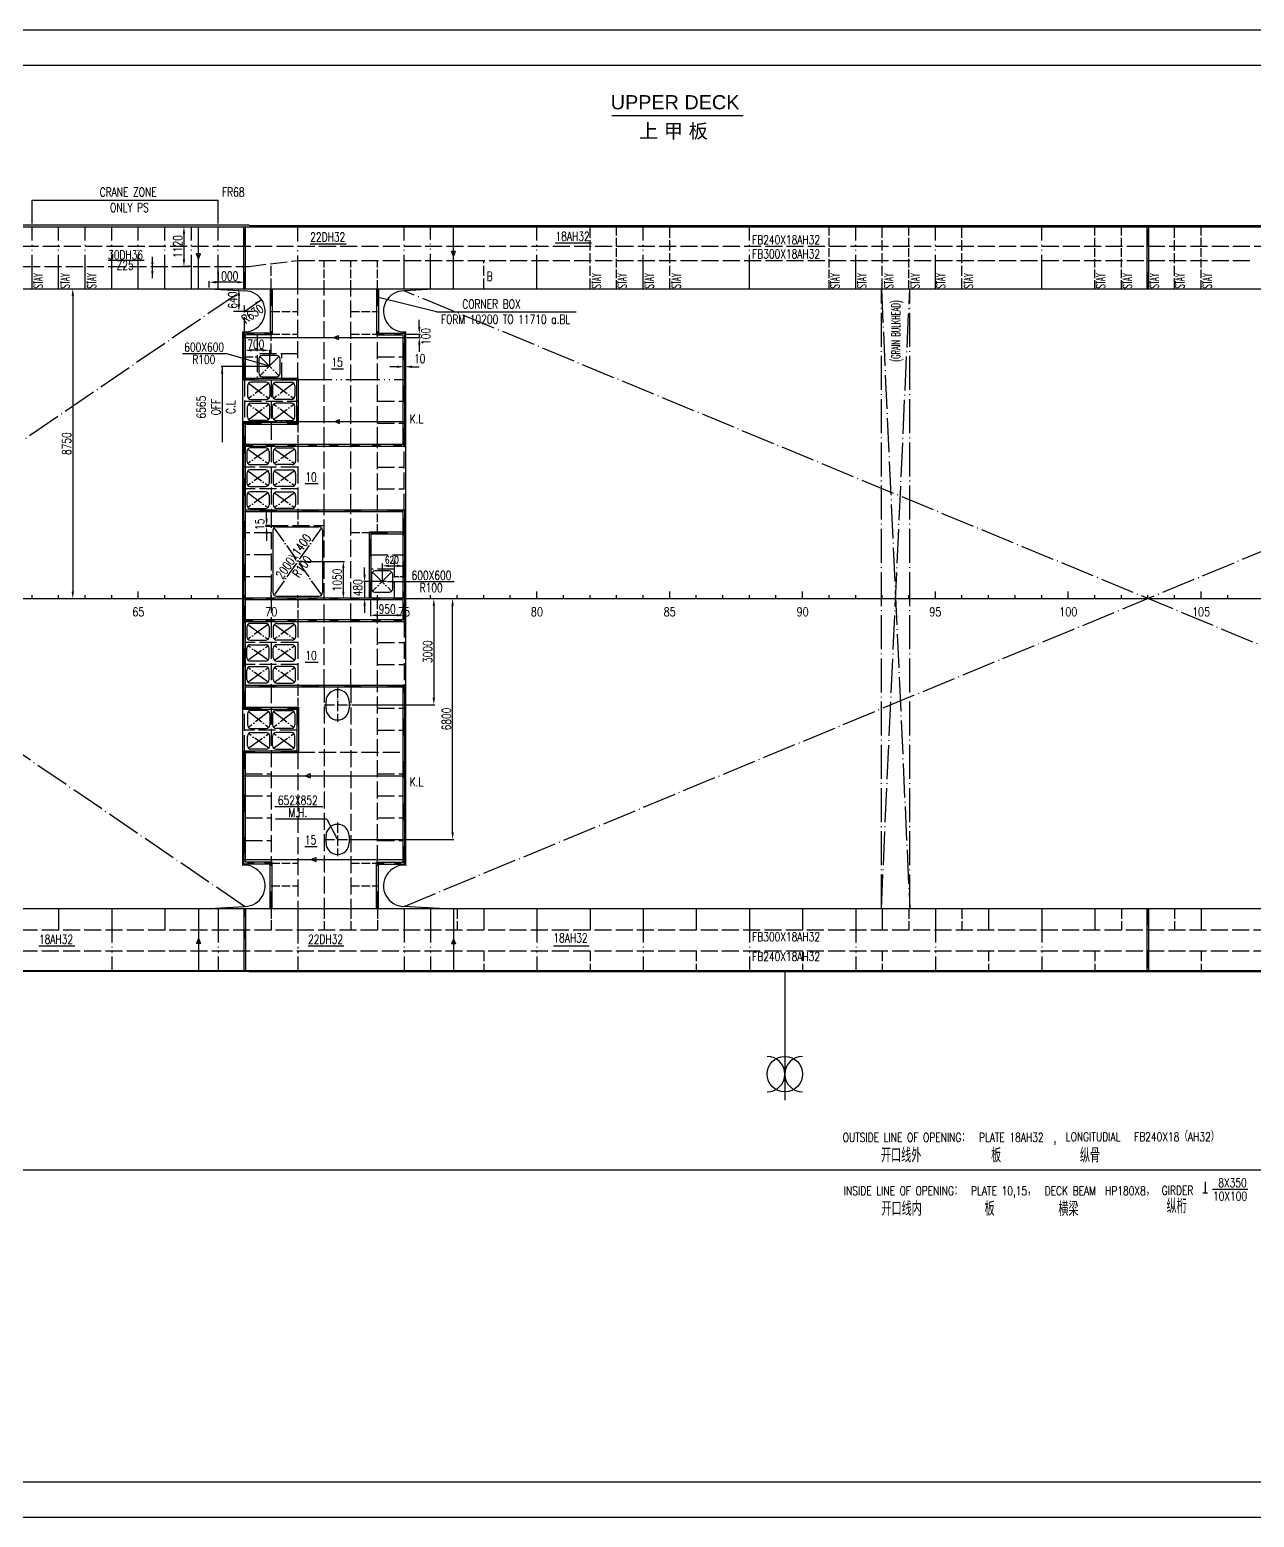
# Model space of a CAD drawing. Extents: x 373818 to 564480, y 322172 to 634257.
# Drawn here: x 468634 to 503198, y 497077 to 539077 of the extents above; entities that cross this region are included whole.
import ezdxf
from ezdxf.enums import TextEntityAlignment as Align

# ---------------------------------------------------------------- set-up
doc = ezdxf.new("R2010")
doc.units = 0
doc.header["$LTSCALE"] = 40
doc.header["$MEASUREMENT"] = 0
for name, pattern in [('ACAD_ISO02W100', [15, 12, -3]), ('ACAD_ISO03W100', [30, 12, -18]), ('ACAD_ISO04W100', [30.5, 24, -3, 0.5, -3]), ('ACAD_ISO05W100', [34, 24, -3, 0.5, -3, 0.5, -3])]:
    doc.linetypes.add(name, pattern=pattern)
doc.layers.get('0').update_dxf_attribs({"linetype": 'CONTINUOUS'})
doc.layers.get('DEFPOINTS').update_dxf_attribs({"linetype": 'CONTINUOUS'})
for name, color, linetype in [('01CONTINUOUS', 2, 'CONTINUOUS'), ('11TEXTE', 4, 'CONTINUOUS'), ('12TEXTC', 6, 'CONTINUOUS'), ('BT_ENG', 7, 'CONTINUOUS'), ('C-CEN', 4, 'ACAD_ISO04W100'), ('C-CON', 4, 'CONTINUOUS'), ('C-DAS', 4, 'ACAD_ISO02W100'), ('FRAME', 7, 'CONTINUOUS'), ('Y-CON', 2, 'CONTINUOUS'), ('Y-DAS', 2, 'ACAD_ISO02W100'), ('Y-H', 2, 'ACAD_ISO03W100'), ('Y-PH', 2, 'ACAD_ISO05W100')]:
    doc.layers.add(name, color=color, linetype=linetype)
doc.styles.add('ROMANS', font='romans.shx', dxfattribs={"width": 0.75, "height": 250, "bigfont": 'hzdx.shx'})
doc.styles.add('SWISS721LIGHTBT', font='swissl.ttf')
doc.dimstyles.new('DM-100', dxfattribs={"dimscale": 0, "dimtxt": 250, "dimasz": 200, "dimexe": 30, "dimexo": 30, "dimgap": 50, "dimtad": 1, "dimdec": 0, "dimzin": 0, "dimdsep": 46, "dimtxsty": 'ROMANS', "dimcen": 0, "dimclrd": 1, "dimclre": 1, "dimclrt": 1, "dimadec": 0, "dimazin": 0, "dimtfac": 1, "dimtdec": 0, "dimtmove": 0, "dimatfit": 3, "dimfxl": 0, "dimtolj": 1, "dimtzin": 0, "dimarcsym": 0})

# ---------------------------------------------------------------- blocks, each defined once
blk = doc.blocks.new('A$C75882CA2')
at = {"layer": 'C-CON'}
for p, q in [((0, 57), (136, 114)), ((0, 57), (136, 0)), ((136, 0), (136, 114))]:
    blk.add_line(p, q, dxfattribs=at)
blk = doc.blocks.new('*D29')
at = {"color": 1, "linetype": 'ByBlock', "transparency": 16777216}
for p, q in [((478146, 527046), (478146, 526575)), ((479096, 526767), (479096, 526575)), ((478346, 526605), (478896, 526605))]:
    blk.add_line(p, q, dxfattribs=at)
for points in [[(478346, 526638), (478346, 526571), (478146, 526605)], [(478896, 526638), (478896, 526571), (479096, 526605)]]:
    blk.add_solid(points, dxfattribs=at)
at = {"layer": 'DEFPOINTS', "color": 0, "linetype": 'ByBlock', "transparency": 16777216}
for p in [(478146, 527076), (479096, 526797), (479096, 526605)]:
    blk.add_point(p, dxfattribs=at)
at = {"color": 1, "linetype": 'ByBlock', "transparency": 16777216, "insert": (478621, 526780), "char_height": 250, "attachment_point": 5, "style": 'ROMANS'}
blk.add_mtext('\\A1;950', dxfattribs=at)
blk = doc.blocks.new('*D36')
at = {"color": 1, "linetype": 'ByBlock', "transparency": 16777216}
for p, q in [((475218, 529337), (475218, 529537)), ((475316, 529137), (475188, 529137)), ((475466, 529107), (475188, 529107)), ((475218, 529107), (475218, 529137)), ((475218, 529107), (475218, 529137)), ((475218, 528907), (475218, 528707))]:
    blk.add_line(p, q, dxfattribs=at)
for points in [[(475184, 529337), (475251, 529337), (475218, 529137)], [(475184, 528907), (475251, 528907), (475218, 529107)]]:
    blk.add_solid(points, dxfattribs=at)
at = {"layer": 'DEFPOINTS', "color": 0, "linetype": 'ByBlock', "transparency": 16777216}
for p in [(475218, 529137), (475346, 529137), (475496, 529107)]:
    blk.add_point(p, dxfattribs=at)
at = {"color": 1, "linetype": 'ByBlock', "transparency": 16777216, "insert": (475025, 529174), "char_height": 250, "attachment_point": 5, "rotation": 90, "style": 'ROMANS'}
blk.add_mtext('\\A1;15', dxfattribs=at)
blk = doc.blocks.new('A$C5CD94D75')
for p, q in [((50, 376), (50, 576)), ((702, 576), (702, 376))]:
    blk.add_line(p, q)
for centre, start, end in [((376, 576), 0, 180), ((376, 376), 180, 0)]:
    blk.add_arc(centre, 326, start, end)
at = {"layer": 'C-CEN', "ltscale": 0.3}
for p, q in [((376, 952), (376, 0)), ((0, 476), (752, 476))]:
    blk.add_line(p, q, dxfattribs=at)
blk = doc.blocks.new('*D48')
at = {"color": 1, "linetype": 'ByBlock', "transparency": 16777216}
for p, q in [((474435, 535625), (474435, 535386)), ((474536, 535186), (474405, 535186))]:
    blk.add_line(p, q, dxfattribs=at)
for points in [[(474402, 535625), (474468, 535625), (474435, 535825)], [(474402, 535386), (474468, 535386), (474435, 535186)]]:
    blk.add_solid(points, dxfattribs=at)
at = {"layer": 'DEFPOINTS', "color": 0, "linetype": 'ByBlock', "transparency": 16777216}
for p in [(474571, 535825), (474435, 535186), (474566, 535186)]:
    blk.add_point(p, dxfattribs=at)
at = {"color": 1, "linetype": 'ByBlock', "transparency": 16777216, "insert": (474260, 535505), "char_height": 250, "attachment_point": 5, "rotation": 90, "style": 'ROMANS'}
blk.add_mtext('\\A1;640', dxfattribs=at)
blk = doc.blocks.new('*D49')
at = {"color": 1, "linetype": 'ByBlock', "transparency": 16777216}
for p, q in [((473596, 535856), (473596, 536039)), ((474396, 536009), (473796, 536009))]:
    blk.add_line(p, q, dxfattribs=at)
for points in [[(473796, 536042), (473796, 535975), (473596, 536009)], [(474396, 536042), (474396, 535975), (474596, 536009)]]:
    blk.add_solid(points, dxfattribs=at)
at = {"layer": 'DEFPOINTS', "color": 0, "linetype": 'ByBlock', "transparency": 16777216}
for p in [(473596, 536009), (473596, 535826), (474596, 535826)]:
    blk.add_point(p, dxfattribs=at)
at = {"color": 1, "linetype": 'ByBlock', "transparency": 16777216, "insert": (474096, 536184), "char_height": 250, "attachment_point": 5, "style": 'ROMANS'}
blk.add_mtext('\\A1;1000', dxfattribs=at)
blk = doc.blocks.new('*D50')
at = {"color": 1, "linetype": 'ByBlock', "transparency": 16777216}
for p, q in [((479527, 534746), (479527, 534946)), ((479175, 534546), (479557, 534546)), ((479176, 534446), (479557, 534446)), ((479527, 534546), (479527, 534446)), ((479527, 534546), (479527, 534446)), ((479527, 534246), (479527, 534046))]:
    blk.add_line(p, q, dxfattribs=at)
for points in [[(479494, 534746), (479561, 534746), (479527, 534546)], [(479494, 534246), (479561, 534246), (479527, 534446)]]:
    blk.add_solid(points, dxfattribs=at)
at = {"layer": 'DEFPOINTS', "color": 0, "linetype": 'ByBlock', "transparency": 16777216}
for p in [(479145, 534546), (479146, 534446), (479527, 534446)]:
    blk.add_point(p, dxfattribs=at)
at = {"color": 1, "linetype": 'ByBlock', "transparency": 16777216, "insert": (479713, 534477), "char_height": 250, "attachment_point": 5, "rotation": 90, "style": 'ROMANS'}
blk.add_mtext('\\A1;100', dxfattribs=at)
blk = doc.blocks.new('*D58')
at = {"color": 1, "linetype": 'ByBlock', "transparency": 16777216}
for p, q in [((472884, 537376), (472884, 536656)), ((473066, 536456), (472854, 536456))]:
    blk.add_line(p, q, dxfattribs=at)
for points in [[(472851, 537376), (472917, 537376), (472884, 537576)], [(472851, 536656), (472917, 536656), (472884, 536456)]]:
    blk.add_solid(points, dxfattribs=at)
at = {"layer": 'DEFPOINTS', "color": 0, "linetype": 'ByBlock', "transparency": 16777216}
for p in [(473096, 537576), (472884, 536456), (473096, 536456)]:
    blk.add_point(p, dxfattribs=at)
at = {"color": 1, "linetype": 'ByBlock', "transparency": 16777216, "insert": (472709, 537016), "char_height": 250, "attachment_point": 5, "rotation": 90, "style": 'ROMANS'}
blk.add_mtext('\\A1;1120', dxfattribs=at)

msp = doc.modelspace()

# ---------------------------------------------------------------- linework, layer by layer
at = {"color": 2}
for p, q in [((417794.48, 538077.25), (562894.48, 538077.25)), ((417794.48, 498077.25), (562894.48, 498077.25))]:
    msp.add_line(p, q, dxfattribs=at)
for p, q in [((468698.49, 533608.73), (468698.49, 534262.89)), ((473948.49, 533608.73), (473948.49, 534262.89)), ((474673.49, 531765.61), (474673.49, 533515.61)), ((474723.49, 531765.61), (474723.49, 533515.61)), ((500173.49, 531765.61), (500173.49, 533515.61)), ((500223.49, 531765.61), (500223.49, 533515.61)), ((473698.49, 531765.61), (474698.49, 531705.61)), ((474673.49, 531755.12), (474673.49, 531765.61)), ((474698.49, 531755.61), (474698.49, 531765.61)), ((474723.49, 531755.12), (474723.49, 531765.61)), ((475423.49, 531765.61), (475423.49, 530510.61)), ((475473.49, 531765.61), (475473.49, 530460.61)), ((478423.49, 531765.61), (478423.49, 530460.61)), ((478473.49, 531765.61), (478473.49, 530510.61)), ((480198.49, 531765.61), (479198.49, 531705.61)), ((480112.08, 531110.05), (478482.08, 531520.05)), ((480112.08, 531110.05), (484062.08, 531110.05)), ((474673.49, 529180.61), (474673.49, 530511.12)), ((475423.49, 530510.61), (474673.49, 530510.61)), ((474723.49, 529230.61), (474723.49, 530460.61)), ((475473.49, 530460.61), (474723.49, 530460.61)), ((478423.49, 530460.61), (479173.49, 530460.61)), ((478473.49, 530510.61), (479223.49, 530510.61)), ((479173.49, 527373.61), (479173.49, 530460.61)), ((479223.49, 527323.61), (479223.49, 530510.61)), ((472941.43, 529939.69), (474168.03, 529939.69)), ((475398.49, 529580.61), (474168.03, 529939.69)), ((475098.49, 529780.61), (475098.49, 529380.61)), ((475598.49, 529880.61), (475198.49, 529880.61)), ((475698.49, 529380.61), (475698.49, 529780.61)), ((474033.68, 529580.61), (475398.49, 529580.61)), ((476223.49, 529230.61), (474723.49, 529230.61)), ((475198.49, 529280.61), (475598.49, 529280.61)), ((476223.49, 527942.61), (476223.49, 529230.61)), ((476173.49, 529180.61), (474673.49, 529180.61)), ((474778.49, 529025.61), (474778.49, 528736.61)), ((475308.49, 529125.61), (474878.49, 529125.61)), ((475408.49, 529025.61), (475408.49, 528736.61)), ((475488.49, 529025.61), (475488.49, 528736.61)), ((475588.49, 529125.61), (476018.49, 529125.61)), ((476118.49, 529025.61), (476118.49, 528736.61)), ((476173.49, 527992.61), (476173.49, 529180.61)), ((474778.49, 528147.61), (474778.49, 528436.61)), ((474878.49, 528636.61), (475308.49, 528636.61)), ((474878.49, 528536.61), (475308.49, 528536.61)), ((475408.49, 528147.61), (475408.49, 528436.61)), ((475488.49, 528147.61), (475488.49, 528436.61)), ((476018.49, 528636.61), (475588.49, 528636.61)), ((476018.49, 528536.61), (475588.49, 528536.61)), ((476118.49, 528147.61), (476118.49, 528436.61)), ((474673.49, 527992.61), (476173.49, 527992.61)), ((474673.49, 519895.61), (474673.49, 527992.61)), ((474723.49, 527942.61), (476223.49, 527942.61)), ((474723.49, 519945.61), (474723.49, 527942.61)), ((475308.49, 528047.61), (474878.49, 528047.61)), ((475588.49, 528047.61), (476018.49, 528047.61)), ((474723.49, 527373.61), (479173.49, 527373.61)), ((474723.49, 527323.61), (479223.49, 527323.61)), ((474758.49, 527168.61), (474758.49, 526898.01)), ((475288.49, 527268.61), (474858.49, 527268.61)), ((475388.49, 527168.61), (475388.49, 526898.01)), ((475508.49, 527168.61), (475508.49, 526898.01)), ((475608.49, 527268.61), (476038.49, 527268.61)), ((476138.49, 527168.61), (476138.49, 526898.01)), ((474858.49, 526798.01), (475288.49, 526798.01)), ((476038.49, 526798.01), (475608.49, 526798.01)), ((474758.49, 526549.61), (474758.49, 526279.01)), ((475288.49, 526649.61), (474858.49, 526649.61)), ((475388.49, 526549.61), (475388.49, 526279.01)), ((475508.49, 526549.61), (475508.49, 526279.01)), ((475608.49, 526649.61), (476038.49, 526649.61)), ((476138.49, 526549.61), (476138.49, 526279.01)), ((474758.49, 525930.61), (474758.49, 525660.01)), ((474858.49, 526179.01), (475288.49, 526179.01)), ((475288.49, 526030.61), (474858.49, 526030.61)), ((475388.49, 525930.61), (475388.49, 525660.01)), ((475508.49, 525930.61), (475508.49, 525660.01)), ((476038.49, 526179.01), (475608.49, 526179.01)), ((475608.49, 526030.61), (476038.49, 526030.61)), ((476138.49, 525930.61), (476138.49, 525660.01)), ((479223.49, 525516.61), (474723.49, 525516.61)), ((479173.49, 525466.61), (474723.49, 525466.61)), ((474858.49, 525560.01), (475288.49, 525560.01)), ((476038.49, 525560.01), (475608.49, 525560.01)), ((479173.49, 522421.61), (479173.49, 525466.61)), ((479223.49, 522371.61), (479223.49, 525516.61)), ((475598.49, 525046.64), (476798.49, 525046.64)), ((475498.49, 524946.64), (475498.49, 523184.59)), ((476898.49, 524946.64), (476898.49, 523184.59)), ((478223.49, 523040.61), (478223.49, 524897.61)), ((478223.49, 524897.61), (479173.49, 524897.61)), ((478273.49, 523040.61), (478273.49, 524847.61)), ((478273.49, 524847.61), (479173.49, 524847.61)), ((478778.49, 523795.61), (478378.49, 523795.61)), ((478578.49, 524005.85), (478578.49, 523495.61)), ((478278.49, 523695.61), (478278.49, 523295.61)), ((478733.49, 523495.61), (480611.21, 523495.61)), ((478878.49, 523295.61), (478878.49, 523695.61)), ((449198.49, 523015.61), (474698.49, 523015.61)), ((468698.49, 523015.61), (468698.49, 523115.61)), ((469448.49, 523015.61), (469448.49, 523115.61)), ((470198.49, 523015.61), (470198.49, 523115.61)), ((470948.49, 523015.61), (470948.49, 523115.61)), ((471698.49, 523015.61), (471698.49, 523215.61)), ((472448.49, 523015.61), (472448.49, 523115.61)), ((473198.49, 523015.61), (473198.49, 523115.61)), ((473948.49, 523015.61), (473948.49, 523115.61)), ((474698.49, 523015.61), (474698.49, 523115.61)), ((474723.49, 523040.61), (479173.49, 523040.61)), ((474723.49, 522990.61), (479173.49, 522990.61)), ((475448.49, 523015.61), (475448.49, 523215.61)), ((475598.49, 523084.59), (476798.49, 523084.59)), ((476198.49, 523015.61), (476198.49, 523115.61)), ((476948.49, 523015.61), (476948.49, 523115.61)), ((477698.49, 523015.61), (477698.49, 523115.61)), ((478378.49, 523195.61), (478778.49, 523195.61)), ((478448.49, 523015.61), (478448.49, 523115.61)), ((479198.49, 523015.61), (479198.49, 523215.61)), ((479198.49, 523015.61), (521198.49, 523015.61)), ((479948.49, 523015.61), (479948.49, 523115.61)), ((480698.49, 523015.61), (480698.49, 523115.61)), ((481448.49, 523015.61), (481448.49, 523115.61)), ((482198.49, 523015.61), (482198.49, 523115.61)), ((482948.49, 523015.61), (482948.49, 523215.61)), ((483698.49, 523015.61), (483698.49, 523115.61)), ((484448.49, 523015.61), (484448.49, 523115.61)), ((485198.49, 523015.61), (485198.49, 523115.61)), ((485948.49, 523015.61), (485948.49, 523115.61)), ((486698.49, 523015.61), (486698.49, 523215.61)), ((487448.49, 523015.61), (487448.49, 523115.61)), ((488198.49, 523015.61), (488198.49, 523115.61)), ((488948.49, 523015.61), (488948.49, 523115.61)), ((489698.49, 523015.61), (489698.49, 523115.61)), ((490448.49, 523015.61), (490448.49, 523215.61)), ((491198.49, 523015.61), (491198.49, 523115.61)), ((491948.49, 523015.61), (491948.49, 523115.61)), ((492698.49, 523015.61), (492698.49, 523115.61)), ((493448.49, 523015.61), (493448.49, 523115.61)), ((494198.49, 523015.61), (494198.49, 523215.61)), ((494948.49, 523015.61), (494948.49, 523115.61)), ((495698.49, 523015.61), (495698.49, 523115.61)), ((496448.49, 523015.61), (496448.49, 523115.61)), ((497198.49, 523015.61), (497198.49, 523115.61)), ((497948.49, 523015.61), (497948.49, 523215.61)), ((498698.49, 523015.61), (498698.49, 523115.61)), ((499448.49, 523015.61), (499448.49, 523115.61)), ((500198.49, 523015.61), (500198.49, 523115.61)), ((500948.49, 523015.61), (500948.49, 523115.61)), ((501698.49, 523015.61), (501698.49, 523215.61)), ((502448.49, 523015.61), (502448.49, 523115.61)), ((474723.49, 522421.61), (479173.49, 522421.61)), ((474723.49, 522371.61), (479223.49, 522371.61)), ((474758.49, 522216.61), (474758.49, 521940.78)), ((475288.49, 522316.61), (474858.49, 522316.61)), ((475388.49, 522216.61), (475388.49, 521940.78)), ((475508.49, 522216.61), (475508.49, 521940.78)), ((475608.49, 522316.61), (476038.49, 522316.61)), ((476138.49, 522216.61), (476138.49, 521940.78)), ((474858.49, 521840.78), (475288.49, 521840.78)), ((474858.49, 521714.45), (475288.49, 521714.45)), ((476038.49, 521840.78), (475608.49, 521840.78)), ((476038.49, 521714.45), (475608.49, 521714.45)), ((474758.49, 521349.61), (474758.49, 521614.45)), ((475288.49, 521249.61), (474858.49, 521249.61)), ((475388.49, 521349.61), (475388.49, 521614.45)), ((475508.49, 521349.61), (475508.49, 521614.45)), ((475608.49, 521249.61), (476038.49, 521249.61)), ((476138.49, 521349.61), (476138.49, 521614.45)), ((474758.49, 520730.61), (474758.49, 520995.45)), ((474858.49, 521095.45), (475288.49, 521095.45)), ((475388.49, 520730.61), (475388.49, 520995.45)), ((475508.49, 520730.61), (475508.49, 520995.45)), ((476038.49, 521095.45), (475608.49, 521095.45)), ((476138.49, 520730.61), (476138.49, 520995.45)), ((479223.49, 520564.61), (474723.49, 520564.61)), ((479173.49, 520514.61), (474723.49, 520514.61)), ((475288.49, 520630.61), (474858.49, 520630.61)), ((475608.49, 520630.61), (476038.49, 520630.61)), ((479173.49, 515570.14), (479173.49, 520514.61)), ((479223.49, 515520.11), (479223.49, 520564.61)), ((474673.49, 519895.61), (476173.49, 519895.61)), ((474723.49, 519945.61), (476223.49, 519945.61)), ((474778.49, 519758.37), (474778.49, 519449.37)), ((475308.49, 519858.37), (474878.49, 519858.37)), ((475408.49, 519758.37), (475408.49, 519449.37)), ((475488.49, 519758.37), (475488.49, 519449.37)), ((475588.49, 519858.37), (476018.49, 519858.37)), ((476118.49, 519758.37), (476118.49, 519449.37)), ((476173.49, 519895.61), (476173.49, 518707.61)), ((476223.49, 519945.61), (476223.49, 518657.61)), ((474778.49, 518862.61), (474778.49, 519131.61)), ((474878.49, 519349.37), (475308.49, 519349.37)), ((474878.49, 519231.61), (475308.49, 519231.61)), ((475408.49, 518862.61), (475408.49, 519131.61)), ((475488.49, 518862.61), (475488.49, 519131.61)), ((476018.49, 519349.37), (475588.49, 519349.37)), ((476018.49, 519231.61), (475588.49, 519231.61)), ((476118.49, 518862.61), (476118.49, 519131.61)), ((476173.49, 518707.61), (474673.49, 518707.61)), ((474673.49, 515520.11), (474673.49, 518707.61)), ((475308.49, 518762.61), (474878.49, 518762.61)), ((475588.49, 518762.61), (476018.49, 518762.61)), ((476223.49, 518657.61), (474723.49, 518657.61)), ((474723.49, 515570.14), (474723.49, 518657.61)), ((476909.56, 517140.76), (475547.82, 517140.76)), ((477016.49, 516791.5), (475570.3, 516791.5)), ((477016.49, 516791.5), (477323.49, 516215.61)), ((475423.49, 515520.61), (474673.49, 515520.61)), ((475473.49, 515570.61), (474723.49, 515570.61)), ((475423.49, 514265.61), (475423.49, 515520.61)), ((475473.49, 514265.61), (475473.49, 515570.61)), ((478423.49, 515570.61), (479173.49, 515570.61)), ((478423.49, 514265.61), (478423.49, 515570.61)), ((478473.49, 514265.61), (478473.49, 515520.61)), ((478473.49, 515520.61), (479223.49, 515520.61)), ((473698.49, 514265.61), (474698.49, 514325.61)), ((474673.49, 514265.61), (474673.49, 512515.61)), ((474723.49, 514265.61), (474723.49, 512515.61)), ((480198.49, 514265.61), (479198.49, 514325.61)), ((500173.49, 512515.61), (500173.49, 514265.61)), ((500223.49, 512515.61), (500223.49, 514265.61)), ((489947.99, 512515.61), (489947.99, 508855.22)), ((556476.48, 506876.36), (421298.49, 506876.36)), ((503022.08, 506332.59), (502022.08, 506332.59))]:
    msp.add_line(p, q)
at = {"color": 1}
for p, q in [((473398.49, 531765.61), (473398.49, 533515.61)), ((480598.49, 531765.61), (480598.49, 533515.61)), ((476548.56, 533028.51), (477563.34, 533028.51)), ((470844.43, 532572.86), (471859.22, 532572.86)), ((472094.9, 532063.52), (472094.9, 532666.49)), ((474648.49, 530385.61), (479248.49, 530385.61)), ((476116.47, 528015.61), (479247.49, 528015.61)), ((474648.49, 518015.61), (479248.49, 518015.61)), ((474648.49, 515645.61), (479248.49, 515645.61)), ((473398.49, 514265.61), (473398.49, 512515.61)), ((480598.49, 514265.61), (480598.49, 512515.61)), ((476488.83, 513212.46), (477503.61, 513212.46))]:
    msp.add_line(p, q, dxfattribs=at)
at = {"color": 1, "linetype": 'ByBlock'}
for p, q in [((469688.02, 531765.61), (469878.02, 531765.61)), ((469848.02, 531565.61), (469848.02, 523215.61)), ((474698.49, 531125.61), (475172.82, 531459.4)), ((475209, 530027.35), (474898.49, 530027.35)), ((475398.49, 530037.18), (475398.49, 529580.61)), ((478998.49, 529562.14), (478798.49, 529562.14)), ((479198.49, 529562.14), (479223.49, 529562.14)), ((479198.49, 529562.14), (479223.49, 529562.14)), ((479423.49, 529562.14), (479623.49, 529562.14)), ((476228.49, 524065.61), (477515.33, 524065.61)), ((477485.33, 523865.61), (477485.33, 523215.61)), ((478085.96, 523695.61), (478085.96, 523895.61)), ((478703.49, 523495.61), (478055.96, 523495.61)), ((478085.96, 523495.61), (478085.96, 523015.61)), ((478085.96, 523495.61), (478085.96, 523015.61)), ((478085.96, 522815.61), (478085.96, 522615.61)), ((480039.69, 522815.61), (480039.69, 520215.61)), ((480570.37, 516415.61), (480570.37, 522815.61)), ((477729.49, 520015.61), (480069.69, 520015.61)), ((477728.49, 516215.61), (480600.37, 516215.61))]:
    msp.add_line(p, q, dxfattribs=at)
at = {"color": 1}
msp.add_lwpolyline([(478778.49, 523939.79), (479198.49, 523939.79)], dxfattribs=at)
msp.add_circle((489947.99, 509589.18), 500)
for centre, radius, start, end in [((474698.49, 531125.61), 580, 265.171864, 90), ((479198.49, 531125.61), 580, 90, 274.828136), ((475198.49, 529780.61), 100, 90, 180), ((475598.49, 529780.61), 100, 0, 90), ((475198.49, 529380.61), 100, 180, 270), ((475598.49, 529380.61), 100, 270, 0), ((474878.49, 529025.61), 100, 90, 180), ((475308.49, 529025.61), 100, 0, 90), ((475588.49, 529025.61), 100, 90, 180), ((476018.49, 529025.61), 100, 0, 90), ((474878.49, 528736.61), 100, 180, 270), ((474878.49, 528436.61), 100, 90, 180), ((475308.49, 528736.61), 100, 270, 360), ((475308.49, 528436.61), 100, 0, 90), ((475588.49, 528736.61), 100, 180, 270), ((475588.49, 528436.61), 100, 90, 180), ((476018.49, 528736.61), 100, 270, 0), ((476018.49, 528436.61), 100, 0, 90), ((474878.49, 528147.61), 100, 180, 270), ((475308.49, 528147.61), 100, 270, 0), ((475588.49, 528147.61), 100, 180, 270), ((476018.49, 528147.61), 100, 270, 0), ((474858.49, 527168.61), 100, 90, 180), ((475288.49, 527168.61), 100, 0, 90), ((475608.49, 527168.61), 100, 90, 180), ((476038.49, 527168.61), 100, 0, 90), ((474858.49, 526898.01), 100, 180, 270), ((475288.49, 526898.01), 100, 270, 360), ((475608.49, 526898.01), 100, 180, 270), ((476038.49, 526898.01), 100, 270, 0), ((474858.49, 526549.61), 100, 90, 180), ((474858.49, 526279.01), 100, 180, 270), ((475288.49, 526549.61), 100, 0, 90), ((475288.49, 526279.01), 100, 270, 360), ((475608.49, 526549.61), 100, 90, 180), ((475608.49, 526279.01), 100, 180, 270), ((476038.49, 526549.61), 100, 0, 90), ((476038.49, 526279.01), 100, 270, 0), ((474858.49, 525930.61), 100, 90, 180), ((475288.49, 525930.61), 100, 0, 90), ((475608.49, 525930.61), 100, 90, 180), ((476038.49, 525930.61), 100, 0, 90), ((474858.49, 525660.01), 100, 180, 270), ((475288.49, 525660.01), 100, 270, 360), ((475608.49, 525660.01), 100, 180, 270), ((476038.49, 525660.01), 100, 270, 0), ((475598.49, 524946.64), 100, 90, 180), ((476798.49, 524946.64), 100, 0, 90), ((478378.49, 523695.61), 100, 90, 180), ((478778.49, 523695.61), 100, 0, 90), ((475598.49, 523184.59), 100, 180, 270), ((476798.49, 523184.59), 100, 270, 0), ((478378.49, 523295.61), 100, 180, 270), ((478778.49, 523295.61), 100, 270, 0), ((474858.49, 522216.61), 100, 90, 180), ((475288.49, 522216.61), 100, 0, 90), ((475608.49, 522216.61), 100, 90, 180), ((476038.49, 522216.61), 100, 0, 90), ((474858.49, 521940.78), 100, 180, 270), ((474858.49, 521614.45), 100, 90, 180), ((475288.49, 521940.78), 100, 270, 360), ((475288.49, 521614.45), 100, 0, 90), ((475608.49, 521940.78), 100, 180, 270), ((475608.49, 521614.45), 100, 90, 180), ((476038.49, 521940.78), 100, 270, 0), ((476038.49, 521614.45), 100, 0, 90), ((474858.49, 521349.61), 100, 180, 270), ((475288.49, 521349.61), 100, 270, 0), ((475608.49, 521349.61), 100, 180, 270), ((476038.49, 521349.61), 100, 270, 0), ((474858.49, 520995.45), 100, 90, 180), ((475288.49, 520995.45), 100, 0, 90), ((475608.49, 520995.45), 100, 90, 180), ((476038.49, 520995.45), 100, 0, 90), ((474858.49, 520730.61), 100, 180, 270), ((475288.49, 520730.61), 100, 270, 0), ((475608.49, 520730.61), 100, 180, 270), ((476038.49, 520730.61), 100, 270, 0), ((474878.49, 519758.37), 100, 90, 180), ((475308.49, 519758.37), 100, 0, 90), ((475588.49, 519758.37), 100, 90, 180), ((476018.49, 519758.37), 100, 0, 90), ((474878.49, 519449.37), 100, 180, 270), ((474878.49, 519131.61), 100, 90, 180), ((475308.49, 519449.37), 100, 270, 360), ((475308.49, 519131.61), 100, 0, 90), ((475588.49, 519449.37), 100, 180, 270), ((475588.49, 519131.61), 100, 90, 180), ((476018.49, 519449.37), 100, 270, 0), ((476018.49, 519131.61), 100, 0, 90), ((474878.49, 518862.61), 100, 180, 270), ((475308.49, 518862.61), 100, 270, 0), ((475588.49, 518862.61), 100, 180, 270), ((476018.49, 518862.61), 100, 270, 0), ((474698.49, 514905.61), 580, 270, 94.828136), ((479198.49, 514905.61), 580, 85.171864, 270), ((489447.99, 509589.18), 500, 270, 90), ((490447.99, 509589.18), 500, 90, 270)]:
    msp.add_arc(centre, radius, start, end)
at = {"color": 1, "linetype": 'ByBlock'}
for points in [[(472061.57, 532466.49), (472128.24, 532466.49), (472094.9, 532666.49)], [(472061.57, 532263.52), (472128.24, 532263.52), (472094.9, 532063.52)], [(469814.69, 531565.61), (469881.36, 531565.61), (469848.02, 531765.61)], [(474990.08, 531371.56), (475028.44, 531317.04), (475172.82, 531459.4)], [(474898.49, 530060.68), (474898.49, 529994.02), (474698.49, 530027.35)], [(475198.49, 530058.93), (475198.49, 529992.27), (475398.49, 530025.6)], [(478998.49, 529595.47), (478998.49, 529528.8), (479198.49, 529562.14)], [(479423.49, 529595.47), (479423.49, 529528.8), (479223.49, 529562.14)], [(477452, 523865.61), (477518.67, 523865.61), (477485.33, 524065.61)], [(478052.62, 523695.61), (478119.29, 523695.61), (478085.96, 523495.61)], [(469814.69, 523215.61), (469881.36, 523215.61), (469848.02, 523015.61)], [(477452, 523215.61), (477518.67, 523215.61), (477485.33, 523015.61)], [(478052.62, 522815.61), (478119.29, 522815.61), (478085.96, 523015.61)], [(480006.36, 522815.61), (480073.03, 522815.61), (480039.69, 523015.61)], [(480537.04, 522815.61), (480603.71, 522815.61), (480570.37, 523015.61)], [(480006.36, 520215.61), (480073.03, 520215.61), (480039.69, 520015.61)], [(480537.04, 516415.61), (480603.71, 516415.61), (480570.37, 516215.61)]]:
    msp.add_solid(points, dxfattribs=at)
at = {"color": 1}
for points in [[(478778.49, 523906.46), (478578.49, 523939.79), (478778.49, 523973.13)], [(478998.49, 523906.46), (479198.49, 523939.79), (478998.49, 523973.13)]]:
    msp.add_solid(points, dxfattribs=at)
at = {"layer": '01CONTINUOUS'}
msp.add_line((488772.15, 536646.05), (485066.58, 536646.05), dxfattribs=at)
at = {"layer": 'BT_ENG'}
for p, q in [((415294.48, 539077.25), (563894.48, 539077.25)), ((415294.48, 497077.25), (563894.48, 497077.25))]:
    msp.add_line(p, q, dxfattribs=at)
at = {"layer": 'C-CEN'}
for p, q in [((492673.49, 514265.61), (492673.49, 531765.61)), ((492673.49, 531765.61), (493473.49, 514265.61)), ((492673.49, 514265.61), (493473.49, 531765.61)), ((493473.49, 514265.61), (493473.49, 531765.61)), ((474457.22, 531597.19), (449491, 514515.19)), ((474698.49, 514325.61), (449491, 531516.04)), ((479198.49, 514325.61), (521173.49, 531707.11)), ((521198.49, 514325.61), (479198.49, 531705.61)), ((474950.13, 531125.61), (474386.76, 531125.61))]:
    msp.add_line(p, q, dxfattribs=at)
at = {"layer": 'C-CEN', "ltscale": 0.5}
for p, q in [((474698.49, 530485.61), (474698.49, 531295.29)), ((475669.2, 529851.33), (475127.78, 529309.9)), ((475127.78, 529851.33), (475669.2, 529309.9)), ((475379.2, 529096.33), (474807.78, 528665.9)), ((474807.78, 529096.33), (475379.2, 528665.9)), ((475517.78, 529096.33), (476089.2, 528665.9)), ((476089.2, 529096.33), (475517.78, 528665.9)), ((474807.78, 528076.9), (475379.2, 528507.33)), ((475379.2, 528076.9), (474807.78, 528507.33)), ((475517.78, 528076.9), (476089.2, 528507.33)), ((476089.2, 528076.9), (475517.78, 528507.33)), ((474787.78, 527239.33), (475359.2, 526827.3)), ((475359.2, 527239.33), (474787.78, 526827.3)), ((475537.78, 527239.33), (476109.2, 526827.3)), ((476109.2, 527239.33), (475537.78, 526827.3)), ((474787.78, 526620.33), (475359.2, 526208.3)), ((475359.2, 526620.33), (474787.78, 526208.3)), ((475537.78, 526620.33), (476109.2, 526208.3)), ((476109.2, 526620.33), (475537.78, 526208.3)), ((474787.78, 526001.33), (475359.2, 525589.3)), ((475359.2, 526001.33), (474787.78, 525589.3)), ((475537.78, 526001.33), (476109.2, 525589.3)), ((476109.2, 526001.33), (475537.78, 525589.3)), ((476869.2, 525017.35), (475527.78, 523113.88)), ((475527.78, 525017.35), (476869.2, 523113.88)), ((478307.78, 523766.33), (478849.2, 523224.9)), ((478849.2, 523766.33), (478307.78, 523224.9)), ((475359.2, 522287.33), (474787.78, 521870.07)), ((474787.78, 522287.33), (475359.2, 521870.07)), ((476109.2, 522287.33), (475537.78, 521870.07)), ((475537.78, 522287.33), (476109.2, 521870.07)), ((475359.2, 521278.9), (474787.78, 521685.16)), ((474787.78, 521278.9), (475359.2, 521685.16)), ((476109.2, 521278.9), (475537.78, 521685.16)), ((475537.78, 521278.9), (476109.2, 521685.16)), ((474787.78, 520659.9), (475359.2, 521066.16)), ((475359.2, 520659.9), (474787.78, 521066.16)), ((475537.78, 520659.9), (476109.2, 521066.16)), ((476109.2, 520659.9), (475537.78, 521066.16)), ((475379.2, 519829.08), (474807.78, 519378.66)), ((474807.78, 519829.08), (475379.2, 519378.66)), ((476089.2, 519829.08), (475517.78, 519378.66)), ((475517.78, 519829.08), (476089.2, 519378.66)), ((474807.78, 518791.9), (475379.2, 519202.33)), ((475379.2, 518791.9), (474807.78, 519202.33)), ((475517.78, 518791.9), (476089.2, 519202.33)), ((476089.2, 518791.9), (475517.78, 519202.33))]:
    msp.add_line(p, q, dxfattribs=at)
at = {"layer": 'C-CEN', "color": 1}
for p, q in [((474648.49, 528015.61), (476116.47, 528015.61)), ((475406.47, 528015.61), (475490.51, 528015.61))]:
    msp.add_line(p, q, dxfattribs=at)
at = {"layer": 'C-CON'}
for p, q in [((468698.49, 534262.89), (473948.49, 534262.89)), ((467848.49, 533565.61), (474823.49, 533565.61)), ((467848.49, 533515.61), (474823.49, 533515.61)), ((483472.74, 533058.73), (484487.52, 533058.73)), ((474648.55, 515483.56), (474649.68, 530547.67)), ((479248.45, 515483.56), (479247.31, 530547.67)), ((477147.94, 529507.72), (477493.42, 529507.72)), ((476412.25, 526264.78), (476776.27, 526264.78)), ((476412.25, 521224.78), (476776.27, 521224.78)), ((476397.94, 516017.72), (476743.42, 516017.72)), ((468892.5, 513212.19), (469907.29, 513212.19)), ((483413.35, 513215.44), (484428.13, 513215.44)), ((467848.49, 512515.61), (474823.49, 512515.61)), ((474823.49, 512485.61), (467848.49, 512485.61))]:
    msp.add_line(p, q, dxfattribs=at)
for points in [[(474823.49, 533545.62), (506848.49, 533545.62)], [(474823.49, 533515.62), (506848.49, 533515.62)], [(474823.49, 512515.61), (506848.49, 512515.61)], [(474823.49, 512485.61), (506848.49, 512485.61)]]:
    msp.add_lwpolyline(points, dxfattribs=at)
at = {"layer": 'C-DAS'}
for p, q in [((437198.49, 532965.61), (524198.49, 532965.61)), ((474823.49, 532395.61), (476198.49, 532565.61)), ((476198.49, 532565.61), (503198.49, 532565.61)), ((476198.49, 529205.61), (476198.49, 531740.61)), ((476948.49, 527373.61), (476948.49, 531765.61)), ((477698.49, 527348.61), (477698.49, 531765.61)), ((475048.49, 530485.61), (475048.49, 529205.61)), ((478448.49, 527373.61), (478448.49, 530485.61)), ((476198.49, 529930.61), (475048.49, 529930.61)), ((475748.49, 529205.61), (475748.49, 529930.61)), ((475448.49, 529180.61), (475448.49, 527348.61)), ((475448.49, 525491.61), (475448.49, 522421.61)), ((476948.49, 522371.61), (476948.49, 525466.61)), ((477698.49, 522396.61), (477698.49, 525466.61)), ((475448.49, 525076.64), (476948.49, 525076.64)), ((478928.49, 523015.61), (478928.49, 524253.61)), ((478928.49, 523845.61), (478248.49, 523845.61)), ((475448.49, 520539.61), (475448.49, 515570.61)), ((476948.49, 520564.61), (476948.49, 514265.61)), ((477698.49, 520539.61), (477698.49, 514265.61)), ((478448.49, 515570.61), (478448.49, 520539.61)), ((476198.49, 519945.61), (476198.49, 519920.61)), ((476198.49, 518682.61), (476198.49, 514265.61)), ((449173.49, 513665.61), (521173.49, 513665.61)), ((449173.49, 513065.61), (521173.49, 513065.61))]:
    msp.add_line(p, q, dxfattribs=at)
at = {"layer": 'DEFPOINTS', "color": 0, "linetype": 'ByBlock'}
for p in [(469658.02, 531765.61), (479198.49, 529562.14), (479223.49, 529562.14), (479223.49, 529562.14), (476198.49, 524065.61), (478733.49, 523495.61), (477699.49, 520015.61), (480039.69, 520015.61), (477698.49, 516215.61)]:
    msp.add_point(p, dxfattribs=at)
at = {"layer": 'Y-CON'}
for p, q in [((449223.49, 531765.61), (521173.49, 531765.61)), ((449223.49, 514265.61), (521173.49, 514265.61)), ((501815.37, 506545.64), (501815.37, 506241.94)), ((501747.03, 506241.94), (501883.71, 506241.94))]:
    msp.add_line(p, q, dxfattribs=at)
at = {"layer": 'Y-DAS', "ltscale": 0.6}
for p, q in [((484448.49, 531765.61), (484448.49, 533515.62)), ((486698.49, 531765.61), (486698.49, 533515.62)), ((492698.49, 531765.61), (492698.49, 533515.62)), ((494948.49, 531765.61), (494948.49, 533515.62)), ((500948.49, 531765.61), (500948.49, 533515.62)), ((481448.49, 531765.61), (481448.49, 532565.61)), ((492698.49, 531765.61), (492698.49, 532565.61)), ((494948.49, 531765.61), (494948.49, 532565.61)), ((500948.49, 531765.61), (500948.49, 532565.61)), ((475448.49, 531765.61), (475448.49, 532472.89)), ((479948.49, 531765.61), (479948.49, 532365.61)), ((475448.49, 529930.61), (475448.49, 530485.61)), ((469448.49, 514265.61), (469448.49, 513665.61)), ((472448.49, 514265.61), (472448.49, 513665.61)), ((475448.49, 514265.61), (475448.49, 513665.61)), ((476948.49, 514265.61), (476948.49, 513665.61)), ((477698.49, 514265.61), (477698.49, 513665.61)), ((478448.49, 514265.61), (478448.49, 513665.61)), ((479948.49, 514265.61), (479948.49, 513665.61)), ((480698.49, 514265.61), (480698.49, 513665.61)), ((481448.49, 514265.61), (481448.49, 513665.61)), ((482948.49, 514265.61), (482948.49, 513665.61)), ((484448.49, 514265.61), (484448.49, 513665.61)), ((487448.49, 514265.61), (487448.49, 513665.61)), ((488948.49, 514265.61), (488948.49, 513665.61)), ((490448.49, 514265.61), (490448.49, 513665.61)), ((491948.49, 514265.61), (491948.49, 513665.61)), ((492698.49, 514265.61), (492698.49, 513665.61)), ((493448.49, 514265.61), (493448.49, 513665.61)), ((494948.49, 514265.61), (494948.49, 513665.61)), ((495698.49, 514265.61), (495698.49, 513665.61)), ((498698.49, 514265.61), (498698.49, 513665.61)), ((499448.49, 514265.61), (499448.49, 513665.61)), ((500948.49, 514265.61), (500948.49, 513665.61)), ((501698.49, 514265.61), (501698.49, 513665.61)), ((481448.49, 513065.61), (481448.49, 512515.61)), ((484448.49, 513065.61), (484448.49, 512515.61)), ((487448.49, 513065.61), (487448.49, 512515.61)), ((490448.49, 513065.61), (490448.49, 512515.61)), ((492698.49, 513065.61), (492698.49, 512515.61)), ((495698.49, 513065.61), (495698.49, 512515.61)), ((498698.49, 513065.61), (498698.49, 512515.61)), ((501698.49, 513065.61), (501698.49, 512515.61))]:
    msp.add_line(p, q, dxfattribs=at)
at = {"layer": 'Y-DAS', "ltscale": 0.5}
for p, q in [((485198.49, 531765.61), (485198.49, 533515.62)), ((491198.49, 531765.61), (491198.49, 533515.62)), ((493448.49, 531765.61), (493448.49, 533515.62)), ((498698.49, 531765.61), (498698.49, 533515.62)), ((499448.49, 531765.61), (499448.49, 533515.62)), ((501698.49, 531765.61), (501698.49, 533515.62)), ((476948.49, 531765.61), (476948.49, 532565.61)), ((477698.49, 531765.61), (477698.49, 532565.61)), ((478448.49, 531765.61), (478448.49, 532565.61)), ((479948.49, 531765.61), (479948.49, 532365.61)), ((475448.49, 531125.61), (476198.49, 531125.61)), ((477698.49, 531125.61), (478448.49, 531125.61)), ((475448.49, 530485.61), (476198.49, 530485.61)), ((477698.49, 530485.61), (478448.49, 530485.61)), ((474698.49, 529845.61), (475048.49, 529845.61)), ((476198.49, 527942.61), (476198.49, 527348.61)), ((476198.49, 525491.61), (476198.49, 525060.61)), ((478448.49, 524872.61), (478448.49, 525466.61)), ((478248.49, 524872.61), (477698.49, 524872.61)), ((476198.49, 522990.61), (476198.49, 522421.61)), ((478448.49, 522421.61), (478448.49, 522990.61)), ((476198.49, 520514.61), (476198.49, 519945.61)), ((475448.49, 515545.61), (476198.49, 515545.61)), ((477698.49, 515545.61), (478448.49, 515545.61)), ((475448.49, 514905.61), (476198.49, 514905.61)), ((477698.49, 514905.61), (478448.49, 514905.61)), ((469448.49, 514265.61), (469448.49, 513665.61)), ((472448.49, 514265.61), (472448.49, 513665.61)), ((475448.49, 514240.61), (475448.49, 513665.61)), ((478448.49, 514240.61), (478448.49, 513665.61)), ((479948.49, 514265.61), (479948.49, 513665.61)), ((481448.49, 514265.61), (481448.49, 513665.61)), ((482948.49, 514265.61), (482948.49, 513665.61)), ((484448.49, 514265.61), (484448.49, 513665.61)), ((487448.49, 514265.61), (487448.49, 513665.61)), ((488948.49, 514265.61), (488948.49, 513665.61)), ((490448.49, 514265.61), (490448.49, 513665.61)), ((491948.49, 514265.61), (491948.49, 513665.61)), ((492698.49, 514265.61), (492698.49, 513665.61)), ((495698.49, 514265.61), (495698.49, 513665.61)), ((498698.49, 514265.61), (498698.49, 513665.61)), ((501698.49, 514265.61), (501698.49, 513665.61))]:
    msp.add_line(p, q, dxfattribs=at)
at = {"layer": 'Y-DAS'}
for p, q in [((467848.49, 532395.61), (474823.49, 532395.61)), ((478448.49, 529845.61), (479198.49, 529845.61)), ((474698.49, 529205.61), (474698.49, 527967.61)), ((474698.49, 528586.61), (476198.49, 528586.61)), ((478448.49, 528586.61), (479198.49, 528586.61)), ((478448.49, 527967.61), (479198.49, 527967.61)), ((475448.49, 527348.61), (475448.49, 525491.61)), ((476198.49, 527348.61), (476198.49, 525491.61)), ((476948.49, 525491.61), (476948.49, 527348.61)), ((477698.49, 525491.61), (477698.49, 527348.61)), ((478448.49, 525466.61), (478448.49, 527373.61)), ((479198.49, 525491.61), (479198.49, 527348.61)), ((476198.49, 526729.61), (474698.49, 526729.61)), ((478448.49, 526729.61), (479198.49, 526729.61)), ((476198.49, 526110.61), (474698.49, 526110.61)), ((478448.49, 526110.61), (479198.49, 526110.61)), ((478448.49, 526110.61), (479198.49, 526110.61)), ((475448.49, 524872.61), (474723.49, 524872.61)), ((475448.49, 524253.61), (474723.49, 524253.61)), ((478273.49, 524253.61), (479198.49, 524253.61)), ((475448.49, 523634.61), (474723.49, 523634.61)), ((475448.49, 522396.61), (475448.49, 520539.61)), ((476198.49, 522396.61), (476198.49, 520539.61)), ((476948.49, 520539.61), (476948.49, 522396.61)), ((477698.49, 520539.61), (477698.49, 522396.61)), ((478448.49, 520514.61), (478448.49, 522421.61)), ((479198.49, 522396.61), (479198.49, 520539.61)), ((476198.49, 521777.61), (474723.49, 521777.61)), ((478448.49, 521777.61), (479173.49, 521777.61)), ((478448.49, 521777.61), (479198.49, 521777.61)), ((476198.49, 521158.61), (474723.49, 521158.61)), ((478448.49, 521158.61), (479198.49, 521158.61)), ((478448.49, 521158.61), (479198.49, 521158.61)), ((474698.49, 518682.61), (474698.49, 519920.61)), ((478448.49, 519920.61), (479198.49, 519920.61)), ((476173.49, 519301.61), (474698.49, 519301.61)), ((478448.49, 519301.61), (479173.49, 519301.61)), ((476198.49, 518682.61), (479198.49, 518682.61)), ((474723.49, 518063.61), (475448.49, 518063.61)), ((478448.49, 518063.61), (479173.49, 518063.61)), ((474723.49, 517444.61), (475448.49, 517444.61)), ((478448.49, 517444.61), (479173.49, 517444.61)), ((474723.49, 516825.61), (475448.49, 516825.61)), ((478448.49, 516825.61), (479173.49, 516825.61)), ((474723.49, 516185.61), (475448.49, 516185.61)), ((478448.49, 516185.61), (479173.49, 516185.61))]:
    msp.add_line(p, q, dxfattribs=at)
at = {"layer": 'Y-DAS', "ltscale": 0.25}
msp.add_line((479198.49, 523634.61), (478928.49, 523634.61), dxfattribs=at)
at = {"layer": 'Y-H'}
for p, q in [((474698.49, 531765.61), (474698.49, 533515.61)), ((500198.49, 531765.61), (500198.49, 533515.61)), ((475448.49, 531765.61), (475448.49, 530485.61)), ((478448.49, 531765.61), (478448.49, 530485.61)), ((474698.49, 529205.61), (474698.49, 530485.61)), ((479198.49, 527348.61), (479198.49, 530545.61)), ((476198.49, 529205.61), (474698.49, 529205.61)), ((476198.49, 529205.61), (474698.49, 529205.61)), ((476198.49, 527967.61), (476198.49, 529230.61)), ((474698.49, 527967.61), (476198.49, 527967.61)), ((474698.49, 527967.61), (476198.49, 527967.61)), ((474698.49, 519920.61), (474698.49, 527967.61)), ((479198.49, 525491.61), (474698.49, 525491.61)), ((479198.49, 522396.61), (479198.49, 525491.61)), ((478248.49, 523015.61), (478248.49, 524872.61)), ((478248.49, 524872.61), (479198.49, 524872.61)), ((479198.49, 520539.61), (474698.49, 520539.61)), ((479198.49, 515545.61), (479198.49, 520539.61)), ((474698.49, 519920.61), (476198.49, 519920.61)), ((476198.49, 519920.61), (476198.49, 518682.61)), ((476198.49, 518682.61), (474698.49, 518682.61)), ((474698.49, 518682.61), (474698.49, 515545.61)), ((475448.49, 514265.61), (475448.49, 515545.61)), ((478448.49, 514265.61), (478448.49, 515545.61)), ((500198.49, 514265.61), (500198.49, 512515.61))]:
    msp.add_line(p, q, dxfattribs=at)
at = {"layer": 'Y-H', "ltscale": 0.4}
for p, q in [((475448.49, 530485.61), (474698.49, 530485.61)), ((478448.49, 530485.61), (479198.49, 530485.61)), ((475448.49, 515545.61), (474698.49, 515545.61)), ((478448.49, 515545.61), (479198.49, 515545.61))]:
    msp.add_line(p, q, dxfattribs=at)
at = {"layer": 'Y-H', "ltscale": 0.5}
for p, q in [((474698.49, 527348.61), (479198.49, 527348.61)), ((474698.49, 523015.61), (479198.49, 523015.61)), ((474698.49, 522396.61), (479198.49, 522396.61)), ((474698.49, 514265.61), (474698.49, 513155.61))]:
    msp.add_line(p, q, dxfattribs=at)
at = {"layer": 'Y-PH'}
for p, q in [((468698.49, 531765.61), (468698.49, 533515.61)), ((469448.49, 531765.61), (469448.49, 533515.61)), ((470198.49, 531765.61), (470198.49, 533515.61)), ((470948.49, 531765.61), (470948.49, 533515.61)), ((471698.49, 531765.61), (471698.49, 533515.61)), ((472448.49, 531765.61), (472448.49, 533515.61)), ((473198.49, 531765.61), (473198.49, 533515.61)), ((473948.49, 531765.61), (473948.49, 533515.61)), ((476198.49, 531740.61), (476198.49, 533515.61)), ((479198.49, 531765.61), (479198.49, 533515.61)), ((479948.49, 531790.61), (479948.49, 533515.61)), ((482948.49, 531765.61), (482948.49, 533515.61)), ((485948.49, 531765.61), (485948.49, 533515.61)), ((488948.49, 531765.61), (488948.49, 533515.61)), ((491948.49, 531765.61), (491948.49, 533515.61)), ((494198.49, 531765.61), (494198.49, 533515.61)), ((497198.49, 531765.61), (497198.49, 533515.61)), ((476198.49, 529205.61), (479198.49, 529205.61)), ((470948.49, 514265.61), (470948.49, 512515.61)), ((473948.49, 514265.61), (473948.49, 512515.61)), ((476198.49, 514265.61), (476198.49, 512515.61)), ((476198.49, 514240.61), (476198.49, 512515.61)), ((479198.49, 514265.61), (479198.49, 512515.61)), ((479948.49, 514265.61), (479948.49, 512515.61)), ((482948.49, 514265.61), (482948.49, 512515.61)), ((485948.49, 514265.61), (485948.49, 512515.61)), ((488948.49, 514265.61), (488948.49, 512515.61)), ((491948.49, 514265.61), (491948.49, 512515.61)), ((494198.49, 514265.61), (494198.49, 512515.61)), ((497198.49, 514265.61), (497198.49, 512515.61))]:
    msp.add_line(p, q, dxfattribs=at)

# ---------------------------------------------------------------- block references
for p in [(476947.49, 519539.61), (476947.49, 515739.61)]:
    msp.add_blockref('A$C5CD94D75', p)
at = {"layer": 'C-CON', "rotation": 90}
for p in [(473455.73, 532613.66), (480655.73, 532683.61)]:
    msp.add_blockref('A$C75882CA2', p, dxfattribs=at)
at = {"layer": 'C-CON'}
for p in [(477214.66, 530328.38), (477240.91, 527958.38)]:
    msp.add_blockref('A$C75882CA2', p, dxfattribs=at)
at = {"layer": 'C-CON', "xscale": -1}
for p, rotation in [((476416.81, 518072.85), 180), ((476570.89, 515702.85), 180), ((473455.73, 513417.57), 90), ((480655.73, 513401.4), 90)]:
    msp.add_blockref('A$C75882CA2', p, dxfattribs=dict(at, rotation=rotation))

# ---------------------------------------------------------------- texts
at = {"style": 'ROMANS', "width": 0.45}
for s, p in [('STAY', (468997.58, 531772.63)), ('STAY', (469757.98, 531772.63)), ('STAY', (470507.98, 531772.63)), ('STAY', (484757.98, 531772.63)), ('STAY', (485480.87, 531772.63)), ('STAY', (486247.58, 531772.63)), ('STAY', (487007.98, 531772.63)), ('STAY', (491491.31, 531772.63)), ('STAY', (492247.58, 531772.63)), ('STAY', (493007.98, 531772.63)), ('STAY', (493751.76, 531772.63)), ('STAY', (494476.37, 531772.63)), ('STAY', (495257.98, 531772.63)), ('STAY', (498990.95, 531772.63)), ('STAY', (499741.31, 531772.63)), ('STAY', (500507.7, 531772.63)), ('STAY', (501226.65, 531772.63)), ('STAY', (501997.9, 531772.63)), ('(GRAIN BULKHEAD)', (493204.45, 529702.58))]:
    msp.add_text(s, height=250, rotation=90, dxfattribs=at).set_placement(p)
at = {"style": 'ROMANS', "width": 0.75}
for s, height, p in [('OUTSIDE LINE OF OPENING：', 250, (491581.37, 507677.82)), ('PLATE 18AH32', 250, (495428.29, 507677.82)), ('INSIDE LINE OF OPENING：', 250, (491612.34, 506170.45)), ('PLATE 10,15，', 250, (495205.43, 506170.45)), ('纵桁', 400, (500722.83, 505662.13))]:
    msp.add_text(s, height=height, dxfattribs=at).set_placement(p)
at = {"char_height": 250, "style": 'ROMANS'}
for s, insert, width, attachment_point in [('CRANE ZONE', (470608.95, 534618.57), 4189.5335, 1), ('FR68', (474061.64, 534618.57), 4189.5335, 1), ('ONLY PS', (470901.01, 534181.15), 4189.5335, 1), ('18AH32', (483474.19, 533367.33), 4189.5335, 1), ('CORNER BOX', (480842.97, 531456.32), 4189.5335, 1), ('FORM 10200 TO 11710 a.BL', (480242.97, 531026.32), 4189.5335, 1), ('600X600', (473556.32, 530116.03), 0.6, 5), ('15', (477149.38, 529816.32), 4189.5335, 1), ('K.L', (479356.95, 528214.74), 4189.5335, 1), ('10', (476413.7, 526573.38), 4189.5335, 1), ('600X600', (479974.12, 523671.96), 0.6, 5), ('10', (476413.7, 521533.38), 4189.5335, 1), ('K.L', (479356.95, 517717.49), 4189.5335, 7), ('15', (476399.38, 516326.32), 4189.5335, 1), ('18AH32', (468893.95, 513520.79), 4189.5335, 1), ('18AH32', (483414.79, 513559.25), 4189.5335, 1)]:
    msp.add_mtext(s, dxfattribs=dict(at, insert=insert, width=width, attachment_point=attachment_point))
at = {"color": 1, "char_height": 250, "width": 4189.5335, "attachment_point": 1, "style": 'ROMANS'}
for s, insert in [('22DH32', (476550, 533349.02)), ('FB240X18AH32', (489023.51, 533271.31)), ('30DH36', (470845.88, 532845.96)), ('FB300X18AH32', (489023.51, 532871.31)), ('Z25', (471086.94, 532550.84)), ('B', (481530.5, 532241.5)), ('22DH32', (476490.27, 513521.06)), ('FB300X18AH32', (489023.51, 513589.52)), ('FB240X18AH32', (489023.51, 513033.34))]:
    msp.add_mtext(s, dxfattribs=dict(at, insert=insert))
at = {"color": 1, "linetype": 'ByBlock', "char_height": 250, "attachment_point": 5, "style": 'ROMANS'}
for s, insert, rotation in [('\\A1;R630', (474923.57, 531052.55), 35.133763), ('\\A1;8750', (469673.02, 527390.61), 90), ('\\A1;1050', (477310.33, 523540.61), 90), ('\\A1;480', (477894.42, 523322.7), 90), ('\\A1;3000', (479864.69, 521515.61), 90), ('\\A1;6800', (480395.37, 519615.61), 90)]:
    msp.add_mtext(s, dxfattribs=dict(at, insert=insert, rotation=rotation))
at = {"color": 1, "linetype": 'ByBlock', "char_height": 250, "style": 'ROMANS'}
for s, insert, attachment_point in [('\\A1;700', (475017.58, 530197.35), 5), ('10', (479481.78, 529792.14), 4)]:
    msp.add_mtext(s, dxfattribs=dict(at, insert=insert, attachment_point=attachment_point))
at = {"attachment_point": 5, "style": 'ROMANS'}
for s, insert, char_height in [('R100', (473546.88, 529767.55), 250), ('620', (478855, 524109.79), 200), ('R100', (479964.69, 523323.48), 250), ('652X852', (476199.71, 517319.72), 250), ('M.H.', (476199.71, 516971.81), 250), ('LONGITUDIAL   FB240X18（AH32）', (500046.51, 507814.96), 250), ('开口线外', (493231.73, 507297.23), 400), ('板', (495913.62, 507297.23), 400), (',', (497572.98, 507756.79), 250), ('纵骨', (498562.74, 507297.23), 400), ('8X350', (502586.46, 506520.81), 250), ('DECK BEAM  HP180X8，', (498833.35, 506286.43), 250), (' GIRDER ', (500967.87, 506306.43), 250), ('10X100', (502516.25, 506144.77), 250), ('开口线内', (493244.84, 505789.86), 400), ('板', (495728.71, 505789.86), 400), ('横梁', (497953, 505784.38), 400)]:
    msp.add_mtext(s, dxfattribs=dict(at, insert=insert, char_height=char_height))
at = {"insert": (473890, 528421.32), "char_height": 250, "width": 0.6, "attachment_point": 5, "rotation": 90, "style": 'ROMANS'}
msp.add_mtext('6565 OFF C.L', dxfattribs=at)
at = {"char_height": 250, "attachment_point": 5, "rotation": 54.614465, "style": 'ROMANS'}
for s, insert in [('2000X1400', (476078.66, 524206.63)), ('R100', (476320.06, 523918.72))]:
    msp.add_mtext(s, dxfattribs=dict(at, insert=insert))
at = {"layer": '11TEXTE', "style": 'SWISS721LIGHTBT'}
msp.add_text('UPPER DECK', height=400, dxfattribs=at).set_placement((486850.16, 537030.44), align=Align.MIDDLE)
at = {"layer": '12TEXTC', "style": 'SWISS721LIGHTBT'}
msp.add_text('上 甲 板', height=400, dxfattribs=at).set_placement((486802.61, 536224.53), align=Align.MIDDLE)
at = {"layer": 'FRAME', "style": 'ROMANS', "width": 0.8}
for s, p in [('65', (471698.49, 522640.61)), ('70', (475448.49, 522640.61)), ('75', (479198.49, 522640.61)), ('80', (482948.49, 522640.61)), ('85', (486698.49, 522640.61)), ('90', (490448.49, 522640.61)), ('95', (494198.49, 522640.61)), ('100', (497948.49, 522640.61)), ('105', (501698.49, 522640.61))]:
    msp.add_text(s, height=250, dxfattribs=at).set_placement(p, align=Align.MIDDLE)

# ---------------------------------------------------------------- dimensions: what is measured, and where the dimension line sits
for base, p1, p2, picture, middle, set_off in [((472985.99, 532395.61), (473198.49, 533515.61), (473198.49, 532395.61), '*D58', (472810.99, 532955.61), (102.08, -4059.95)), ((474537.2025, 531125.6147), (474673.096, 531765.1106), (474668.4446, 531125.6147), '*D48', (474362.2025, 531445.3627), (102.0799, -4059.9535))]:
    dim = msp.add_linear_dim(base=base, p1=p1, p2=p2, angle=90, dimstyle='DM-100', override={"dimscale": 1, "dimse1": 1, "dimtmove": 1})
    dim.commit()
    dim.dimension.update_dxf_attribs({"geometry": picture, "text_midpoint": middle, "insert": set_off})
for base, p1, p2, override, picture, middle in [((473698.49, 531948.88), (474698.49, 531765.61), (473698.49, 531765.61), {"dimscale": 1, "dimse1": 1, "dimtmove": 1}, '*D49', (474198.49, 532123.88)), ((479198.49, 522544.7), (478248.49, 523015.61), (479198.49, 522736.64), {"dimscale": 1, "dimtmove": 1}, '*D29', (478723.49, 522719.7))]:
    dim = msp.add_linear_dim(base=base, p1=p1, p2=p2, dimstyle='DM-100', override=override)
    dim.commit()
    dim.dimension.update_dxf_attribs({"geometry": picture, "text_midpoint": middle, "insert": (102.08, -4059.95)})
dim = msp.add_linear_dim(base=(479629.48, 530385.61), p1=(479247.31, 530485.58), p2=(479248.49, 530385.61), angle=90, dimstyle='DM-100', override={"dimscale": 1, "dimtmove": 1})
dim.commit()
dim.dimension.update_dxf_attribs({"geometry": '*D50', "text_midpoint": (479814.67, 530416.8), "dimtype": 160, "insert": (102.08, -4059.95)})
dim = msp.add_linear_dim(base=(475319.85, 525076.64), p1=(475598.49, 525046.64), p2=(475448.49, 525076.64), angle=90, text='15', dimstyle='DM-100', override={"dimscale": 1, "dimtmove": 1})
dim.commit()
dim.dimension.update_dxf_attribs({"geometry": '*D36', "text_midpoint": (475127.23, 525113.65), "dimtype": 160, "insert": (102.08, -4059.95)})

# ---------------------------------------------------------------- leaders
at = {"color": 1}
msp.add_leader([(474064.15, 529568.82), (474064.15, 527431.68)], dimstyle='DM-100', override={"dimscale": 1}, dxfattribs=at)

doc.saveas('drawing.dxf')
